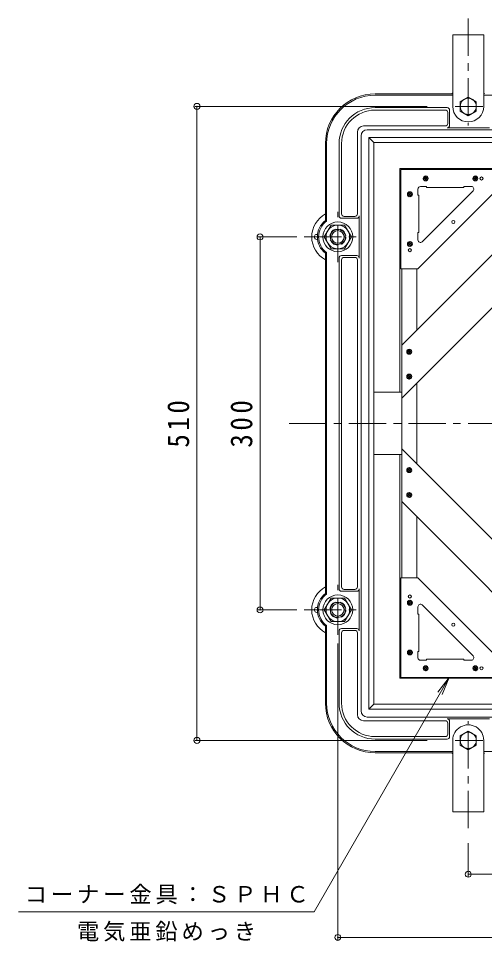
# Model space of a CAD drawing. Units: millimetres at full size, sheet at 1:6; details may follow other scales. Extents: x -1018 to 1079, y -809 to 668.
# Drawn here: x 118 to 493, y -208 to 535 of the extents above; entities that cross this region are included whole.
import ezdxf

# ---------------------------------------------------------------- set-up
doc = ezdxf.new("R2010")
doc.units = ezdxf.units.MM
doc.header["$LTSCALE"] = 6
doc.header["$PDMODE"] = 32
doc.header["$PDSIZE"] = 4.8
doc.linetypes.add('CHAIN1', pattern=[8, 5, -1, 1, -1])
doc.linetypes.add('DASHED1', pattern=[1.8, 1.2, -0.6])
for name, color, linetype, lineweight in [('0-1_躯体', 2, 'Continuous', 9), ('0-2_仕上', 2, 'Continuous', 9), ('0-4_その他', 7, 'Continuous', 9), ('0-9', 4, 'Continuous', 9), ('0-A', 3, 'Continuous', 9), ('0-B', 4, 'Continuous', 9), ('0-C', 4, 'Continuous', 9), ('0-E', 7, 'Continuous', 9)]:
    doc.layers.add(name, color=color, linetype=linetype, lineweight=lineweight)
doc.styles.add('ＭＳ ゴシック', font='')
doc.styles.get('ＭＳ ゴシック').set_extended_font_data('MS Gothic')

msp = doc.modelspace()

# ---------------------------------------------------------------- linework, layer by layer
at = {"layer": '0-1_躯体', "linetype": 'CHAIN1'}
for p, q in [((479.812, 534.926), (479.812, 448.86)), ((469.268, 464.218), (491.521, 464.218)), ((374.812, 338.999), (374.812, 379.387)), ((347.673, 359.218), (394.423, 359.218)), ((374.812, 38.999), (374.812, 79.388)), ((347.673, 59.218), (394.423, 59.218)), ((479.812, -116.491), (479.812, -30.425)), ((469.268, -45.782), (491.521, -45.782))]:
    msp.add_line(p, q, dxfattribs=at)
at = {"layer": '0-1_躯体'}
for p, q in [((492.312, 521.717), (467.312, 521.717)), ((467.312, 464.217), (467.312, 521.717)), ((492.312, 464.218), (492.312, 521.717)), ((404.812, 474.217), (466.688, 474.217)), ((404.812, 473.217), (467.193, 473.217)), ((492.431, 473.217), (629.812, 473.217)), ((404.812, 463.217), (462.812, 463.217)), ((404.812, 461.218), (461.312, 461.218)), ((464.812, 448.968), (464.812, 461.217)), ((463.312, 450.467), (463.312, 459.217)), ((395.562, 448.468), (461.312, 448.468)), ((462.812, 446.968), (496.812, 446.968)), ((390.562, 377.718), (390.562, 443.468)), ((393.562, 359.218), (393.562, 440.467)), ((398.562, 445.468), (629.812, 445.468)), ((399.812, 439.217), (403.812, 435.218)), ((399.812, 439.217), (399.812, 209.218)), ((399.812, 439.217), (629.812, 439.217)), ((364.812, 434.218), (364.812, 372.342)), ((365.812, 434.218), (365.812, 371.837)), ((375.812, 376.218), (375.812, 434.218)), ((377.812, 377.718), (377.812, 434.218)), ((403.812, 435.218), (403.812, 209.218)), ((403.812, 435.218), (629.812, 435.218)), ((604.812, 414.218), (424.812, 414.218)), ((424.812, 234.217), (424.812, 414.218)), ((390.062, 374.218), (377.812, 374.218)), ((388.562, 375.717), (379.812, 375.717)), ((392.062, 376.218), (392.062, 342.218)), ((393.562, 359.218), (393.562, 209.218)), ((364.812, 346.093), (364.812, 209.218)), ((365.812, 346.598), (365.812, 209.218)), ((375.812, 342.218), (375.812, 209.218)), ((390.062, 344.218), (377.812, 344.218)), ((388.562, 342.718), (379.812, 342.718)), ((377.812, 340.717), (377.812, 209.218)), ((390.562, 340.717), (390.562, 209.218)), ((364.812, 72.342), (364.812, 209.218)), ((365.812, 71.837), (365.812, 209.218)), ((375.812, 76.218), (375.812, 209.218)), ((377.812, 77.718), (377.812, 209.218)), ((390.562, 77.718), (390.562, 209.218)), ((393.562, -22.032), (393.562, 209.218)), ((399.812, -20.782), (399.812, 209.218)), ((403.812, -16.783), (403.812, 209.218)), ((424.812, 184.218), (424.812, 4.218)), ((388.562, 75.718), (379.812, 75.718)), ((392.062, 42.218), (392.062, 76.218)), ((390.062, 74.218), (377.812, 74.218)), ((364.812, -15.783), (364.812, 46.093)), ((365.812, -15.783), (365.812, 46.598)), ((375.812, -15.783), (375.812, 42.218)), ((390.062, 44.218), (377.812, 44.218)), ((377.812, -15.782), (377.812, 40.718)), ((388.562, 42.718), (379.812, 42.718)), ((390.562, -25.032), (390.562, 40.718)), ((604.812, 4.218), (424.812, 4.218)), ((399.812, -20.782), (403.812, -16.783)), ((399.812, -20.782), (629.812, -20.782)), ((403.812, -16.783), (629.812, -16.783)), ((479.812, -27.033), (398.562, -27.033)), ((462.812, -28.532), (496.812, -28.532)), ((479.812, -27.033), (629.812, -27.033)), ((461.312, -30.032), (395.562, -30.032)), ((463.312, -32.032), (463.312, -40.782)), ((464.812, -30.532), (464.812, -42.782)), ((461.312, -42.782), (404.812, -42.782)), ((462.812, -44.782), (404.812, -44.782)), ((467.312, -45.782), (467.312, -103.282)), ((492.312, -45.782), (492.312, -103.282)), ((404.812, -54.783), (467.193, -54.783)), ((404.812, -55.783), (466.688, -55.783)), ((492.431, -54.783), (629.812, -54.783)), ((492.312, -103.282), (467.312, -103.282))]:
    msp.add_line(p, q, dxfattribs=at)
at = {"layer": '0-1_躯体', "color": 4, "linetype": 'CHAIN1'}
msp.add_line((335.679, 209.218), (960.501, 209.218), dxfattribs=at)
at = {"layer": '0-1_躯体', "color": 6, "linetype": 'DASHED1'}
for centre in [(374.812, 359.218), (374.812, 59.218)]:
    msp.add_circle(centre, 6.5, dxfattribs=at)
at = {"layer": '0-1_躯体'}
for centre, radius, start, end in [((404.812, 434.218), 40, 90, 179.99995), ((404.812, 434.218), 39, 90, 179.99995), ((479.812, 464.218), 16.5, 139.25101, 142.69463), ((479.812, 464.218), 15.5, 143.75081, 144.50366), ((479.812, 464.218), 16.5, 37.30537, 40.74899), ((479.812, 464.218), 15.5, 35.49634, 36.24918), ((404.812, 434.218), 29, 90, 179.99994), ((404.812, 434.218), 27, 90, 179.99994), ((461.312, 459.217), 2, 0, 90), ((462.812, 461.217), 2, 0, 90), ((479.812, 464.217), 12.5, 180.00005, 0.00005), ((395.562, 443.468), 5, 90, 180), ((461.312, 450.468), 2, 270, 359.99646), ((462.812, 448.968), 2, 270, 0), ((398.562, 440.467), 5, 90, 180), ((374.812, 359.218), 16.5, 127.30515, 232.69463), ((374.812, 359.218), 15.5, 125.49678, 234.50322), ((377.812, 376.218), 2, 180, 270), ((379.812, 377.718), 2, 180, 270), ((388.562, 377.718), 2, 270.00354, 0), ((390.062, 376.218), 2, 270, 0), ((377.812, 342.218), 2, 90, 180), ((379.812, 340.717), 2, 90, 180), ((388.562, 340.717), 2, 0, 89.99646), ((390.062, 342.218), 2, 0, 90), ((377.812, 76.218), 2, 180, 270), ((379.812, 77.718), 2, 180, 270), ((388.562, 77.718), 2, 270.00354, 0), ((390.062, 76.218), 2, 270, 0), ((374.812, 59.218), 16.5, 127.30515, 232.69463), ((374.812, 59.218), 15.5, 125.49634, 234.50366), ((377.812, 42.218), 2, 90, 180), ((379.812, 40.718), 2, 90, 180), ((388.562, 40.718), 2, 0, 89.99646), ((390.062, 42.218), 2, 0, 90), ((404.812, -15.783), 40, 180, 269.99995), ((404.812, -15.783), 39, 180, 269.99995), ((404.812, -15.783), 29, 180, 269.99994), ((404.812, -15.782), 27, 180, 269.99994), ((398.562, -22.032), 5, 180, 270), ((395.562, -25.032), 5, 180, 270), ((462.812, -30.532), 2, 0, 90), ((461.312, -32.033), 2, 0.00354, 90), ((479.812, -45.782), 12.5, 359.99994, 179.99994), ((461.312, -40.782), 2, 270, 0), ((462.812, -42.782), 2, 270, 0), ((479.812, -45.782), 16.5, 217.30537, 220.74899), ((479.812, -45.782), 15.5, 215.49634, 216.24918), ((479.812, -45.782), 15.5, 323.75081, 324.50366), ((479.812, -45.782), 16.5, 319.25101, 322.69463)]:
    msp.add_arc(centre, radius, start, end, dxfattribs=at)
at = {"layer": '0-2_仕上'}
for points in [[(486.312, 460.465), (486.312, 467.97), (479.812, 471.723), (473.312, 467.97), (473.312, 460.465), (479.812, 456.712)], [(486.312, -42.03), (486.312, -49.535), (479.812, -53.288), (473.312, -49.535), (473.312, -42.03), (479.812, -38.277)]]:
    msp.add_lwpolyline(points, close=True, dxfattribs=at)
for centre in [(479.812, 464.217), (479.812, -45.782)]:
    msp.add_circle(centre, 6.5, dxfattribs=at)
at = {"layer": '0-4_その他'}
for p, q in [((259.568, 464.218), (446.812, 464.218)), ((261.368, -45.782), (261.368, 464.218)), ((310.396, 359.218), (341.812, 359.218)), ((312.196, 59.218), (312.196, 359.218)), ((310.396, 59.218), (341.812, 59.218)), ((374.812, -206.094), (374.812, 32.218)), ((259.568, -45.782), (446.812, -45.782)), ((479.812, -155.267), (479.812, -128.491)), ((479.812, -153.467), (779.812, -153.467)), ((374.812, -204.294), (884.812, -204.294))]:
    msp.add_line(p, q, dxfattribs=at)
for p in [(261.368, 464.218), (312.196, 359.218), (312.196, 59.218), (261.368, -45.782), (479.812, -153.467), (374.812, -204.294)]:
    msp.add_point(p, dxfattribs=at)
at = {"layer": '0-9'}
for p, q in [((363.863, 359.218), (369.348, 368.717)), ((363.863, 359.218), (369.348, 349.718)), ((385.762, 359.218), (380.277, 349.718)), ((380.277, 349.718), (369.348, 349.718)), ((363.863, 59.218), (369.347, 68.717)), ((363.863, 59.218), (369.347, 49.718)), ((385.762, 59.218), (380.277, 49.718)), ((380.277, 49.718), (369.347, 49.718))]:
    msp.add_line(p, q, dxfattribs=at)
for points in [[(385.762, 359.218), (380.277, 368.717), (369.348, 368.717)], [(385.762, 59.218), (380.277, 68.717), (369.347, 68.717)]]:
    msp.add_lwpolyline(points, dxfattribs=at)
at = {"layer": '0-9', "color": 6}
for centre in [(374.812, 359.218), (374.812, 59.218)]:
    msp.add_circle(centre, 12, dxfattribs=at)
at = {"layer": '0-9'}
for centre in [(374.793, 359.218), (374.793, 59.218)]:
    msp.add_circle(centre, 9.5, dxfattribs=at)
at = {"layer": '0-9', "color": 3}
for centre, radius in [((374.812, 359.218), 6), ((374.812, 359.218), 5.053), ((374.812, 59.218), 6), ((374.812, 59.218), 5.053)]:
    msp.add_circle(centre, radius, dxfattribs=at)
at = {"layer": '0-9', "color": 2}
for centre, radius, start, end in [((374.812, 359.218), 21, 118.43721, 241.56279), ((357.812, 359.218), 2, 72.23216, 287.76784), ((374.812, 59.218), 21, 118.43721, 241.56279), ((357.812, 59.218), 2, 72.23216, 287.76784)]:
    msp.add_arc(centre, radius, start, end, dxfattribs=at)
at = {"layer": '0-A'}
for p, q in [((425.512, 413.518), (505.512, 413.518)), ((425.512, 413.518), (425.512, 333.518)), ((505.512, 399.718), (439.312, 333.518)), ((439.312, 397.718), (439.312, 392.718)), ((441.312, 399.718), (446.312, 399.718)), ((442.726, 355.317), (483.713, 396.304)), ((446.312, 398.918), (446.312, 399.718)), ((446.312, 398.918), (476.312, 398.918)), ((476.312, 398.918), (476.312, 399.718)), ((482.299, 399.718), (476.312, 399.718)), ((440.112, 392.718), (439.312, 392.718)), ((440.112, 392.718), (440.112, 362.718)), ((440.112, 362.718), (439.312, 362.718)), ((439.312, 356.731), (439.312, 362.718)), ((425.512, 333.518), (439.312, 333.518)), ((403.812, 234.217), (426.312, 234.217)), ((403.812, 184.218), (426.312, 184.218)), ((425.512, 4.917), (425.512, 84.917)), ((425.512, 84.917), (439.312, 84.917)), ((439.312, 84.917), (505.512, 18.717)), ((439.312, 61.704), (439.312, 55.718)), ((483.713, 22.132), (442.726, 63.118)), ((440.111, 55.718), (439.312, 55.718)), ((440.111, 25.717), (440.111, 55.718)), ((440.111, 25.717), (439.312, 25.717)), ((439.312, 20.717), (439.312, 25.717)), ((441.312, 18.717), (446.312, 18.717)), ((446.312, 19.517), (446.312, 18.717)), ((446.312, 19.517), (476.312, 19.517)), ((476.312, 19.517), (476.312, 18.717)), ((482.299, 18.717), (476.312, 18.717)), ((425.512, 4.917), (505.512, 4.917))]:
    msp.add_line(p, q, dxfattribs=at)
for centre in [(490.512, 406.218), (467.816, 371.214), (432.812, 348.518), (432.812, 69.917), (467.816, 47.221), (490.512, 12.217)]:
    msp.add_circle(centre, 1.25, dxfattribs=at)
for centre, start, end in [((441.312, 397.718), 90, 180), ((482.299, 397.718), 315.00075, 90), ((441.312, 356.731), 180, 314.99925), ((441.312, 61.704), 45.00075, 180), ((441.312, 20.717), 180, 270), ((482.299, 20.717), 270, 44.99925)]:
    msp.add_arc(centre, 2, start, end, dxfattribs=at)
at = {"layer": '0-B', "color": 6}
for p, q in [((426.312, 229.623), (609.406, 412.718)), ((426.312, 272.05), (566.979, 412.718)), ((426.312, 272.05), (426.312, 229.623)), ((609.406, 5.717), (426.312, 188.811))]:
    msp.add_line(p, q, dxfattribs=at)
at = {"layer": '0-B'}
for p, q in [((426.312, 333.518), (426.312, 272.05)), ((438.312, 333.518), (438.312, 284.05)), ((438.312, 241.624), (438.312, 209.218)), ((426.312, 229.623), (426.312, 209.218)), ((426.312, 209.218), (426.312, 188.811)), ((438.312, 209.218), (438.312, 176.811)), ((426.312, 84.917), (426.312, 146.385)), ((438.312, 84.917), (438.312, 134.384))]:
    msp.add_line(p, q, dxfattribs=at)
at = {"layer": '0-B', "color": 6}
msp.add_lwpolyline([(566.98, 5.717), (426.312, 146.385), (426.312, 188.811)], dxfattribs=at)
at = {"layer": '0-C'}
for p, q in [((445.06, 404.27), (443.564, 405.766)), ((446.058, 408.142), (443.588, 405.672)), ((446.53, 404.497), (443.79, 407.236)), ((447.077, 407.463), (444.267, 404.653)), ((447.333, 405.391), (444.684, 408.039)), ((447.512, 406.201), (445.528, 404.218)), ((447.294, 407.127), (446.421, 408)), ((485.06, 404.27), (483.564, 405.766)), ((486.058, 408.142), (483.588, 405.672)), ((486.53, 404.497), (483.79, 407.236)), ((487.077, 407.463), (484.266, 404.653)), ((487.333, 405.391), (484.685, 408.039)), ((487.512, 406.201), (485.529, 404.218)), ((487.294, 407.127), (486.421, 408)), ((433.358, 395.441), (430.888, 392.972)), ((433.83, 391.796), (431.09, 394.536)), ((434.377, 394.763), (431.566, 391.953)), ((434.632, 392.691), (431.984, 395.339)), ((434.594, 394.427), (433.721, 395.3)), ((432.36, 391.57), (430.864, 393.066)), ((434.812, 393.501), (432.828, 391.518)), ((432.36, 351.57), (430.864, 353.065)), ((433.358, 355.442), (430.888, 352.971)), ((433.83, 351.796), (431.09, 354.535)), ((434.377, 354.763), (431.566, 351.953)), ((434.632, 352.69), (431.984, 355.339)), ((434.812, 353.501), (432.828, 351.517)), ((434.594, 354.426), (433.721, 355.299)), ((432.858, 268.761), (430.388, 266.291)), ((433.33, 265.116), (430.59, 267.855)), ((433.877, 268.082), (431.066, 265.272)), ((434.132, 266.01), (431.484, 268.658)), ((434.094, 267.746), (433.221, 268.618)), ((431.86, 264.889), (430.364, 266.384)), ((434.312, 266.82), (432.328, 264.837)), ((431.86, 244.889), (430.364, 246.385)), ((432.858, 248.761), (430.388, 246.291)), ((433.33, 245.115), (430.59, 247.855)), ((433.877, 248.082), (431.066, 245.272)), ((434.132, 246.009), (431.484, 248.657)), ((434.312, 246.82), (432.328, 244.837)), ((434.094, 247.745), (433.221, 248.618)), ((430.388, 172.144), (432.858, 169.674)), ((433.139, 173.419), (430.491, 170.771)), ((431.403, 173.38), (430.53, 172.507)), ((431.066, 173.163), (433.877, 170.353)), ((434.034, 172.616), (431.294, 169.877)), ((432.328, 173.598), (434.312, 171.614)), ((434.26, 171.146), (432.764, 169.65)), ((430.388, 152.144), (432.858, 149.674)), ((433.139, 153.419), (430.491, 150.771)), ((431.403, 153.379), (430.53, 152.507)), ((431.066, 153.163), (433.877, 150.353)), ((434.034, 152.616), (431.294, 149.876)), ((432.328, 153.598), (434.312, 151.614)), ((434.26, 151.146), (432.764, 149.65)), ((432.828, 66.918), (434.812, 64.934)), ((430.888, 65.464), (433.358, 62.993)), ((433.639, 66.738), (430.991, 64.09)), ((431.903, 66.699), (431.03, 65.827)), ((431.566, 66.482), (434.376, 63.672)), ((434.533, 65.935), (431.794, 63.196)), ((434.76, 64.465), (433.264, 62.969)), ((430.888, 25.464), (433.358, 22.994)), ((433.639, 26.738), (430.991, 24.09)), ((431.903, 26.699), (431.03, 25.826)), ((431.566, 26.482), (434.376, 23.672)), ((434.533, 25.935), (431.794, 23.196)), ((432.828, 26.917), (434.812, 24.934)), ((434.76, 24.465), (433.264, 22.969)), ((443.588, 12.764), (446.058, 10.293)), ((446.339, 14.038), (443.691, 11.39)), ((444.603, 13.999), (443.73, 13.126)), ((444.267, 13.782), (447.077, 10.972)), ((447.233, 13.235), (444.494, 10.496)), ((445.529, 14.217), (447.512, 12.234)), ((447.46, 11.765), (445.964, 10.269)), ((483.588, 12.764), (486.058, 10.293)), ((486.339, 14.038), (483.691, 11.39)), ((484.603, 13.999), (483.73, 13.126)), ((484.266, 13.782), (487.077, 10.972)), ((487.234, 13.235), (484.494, 10.496)), ((485.529, 14.217), (487.512, 12.234)), ((487.46, 11.765), (485.964, 10.269))]:
    msp.add_line(p, q, dxfattribs=at)
for centre in [(445.512, 406.218), (485.512, 406.218), (432.812, 393.518), (432.812, 353.518), (432.312, 266.837), (432.312, 246.837), (432.312, 171.598), (432.312, 151.598), (432.812, 64.918), (432.812, 24.917), (445.512, 12.217), (485.512, 12.217)]:
    msp.add_circle(centre, 2, dxfattribs=at)
at = {"layer": '0-E'}
for p, q in [((355.679, -183.593), (464.516, 4.917)), ((464.516, 4.917), (455.316, -6.93)), ((464.516, 4.917), (458.696, -8.907)), ((117.679, -183.593), (355.679, -183.593))]:
    msp.add_line(p, q, dxfattribs=at)

# ---------------------------------------------------------------- texts
at = {"layer": '0-4_その他', "color": 2, "char_height": 17.6, "attachment_point": 7, "rotation": 90, "style": 'ＭＳ ゴシック'}
for s, insert in [('\\T1.27;\\W0.9;510', (255.368, 189.718)), ('\\T1.27;\\W0.9;300', (306.196, 189.718))]:
    msp.add_mtext(s, dxfattribs=dict(at, insert=insert))
at = {"layer": '0-E', "char_height": 13.2, "attachment_point": 7, "style": 'ＭＳ ゴシック'}
for s, insert in [('\\T1.17;コーナー金具：ＳＰＨＣ', (122.679, -177.593)), ('\\T1.17;電気亜鉛めっき', (164.679, -207.593))]:
    msp.add_mtext(s, dxfattribs=dict(at, insert=insert))

doc.saveas('drawing.dxf')
